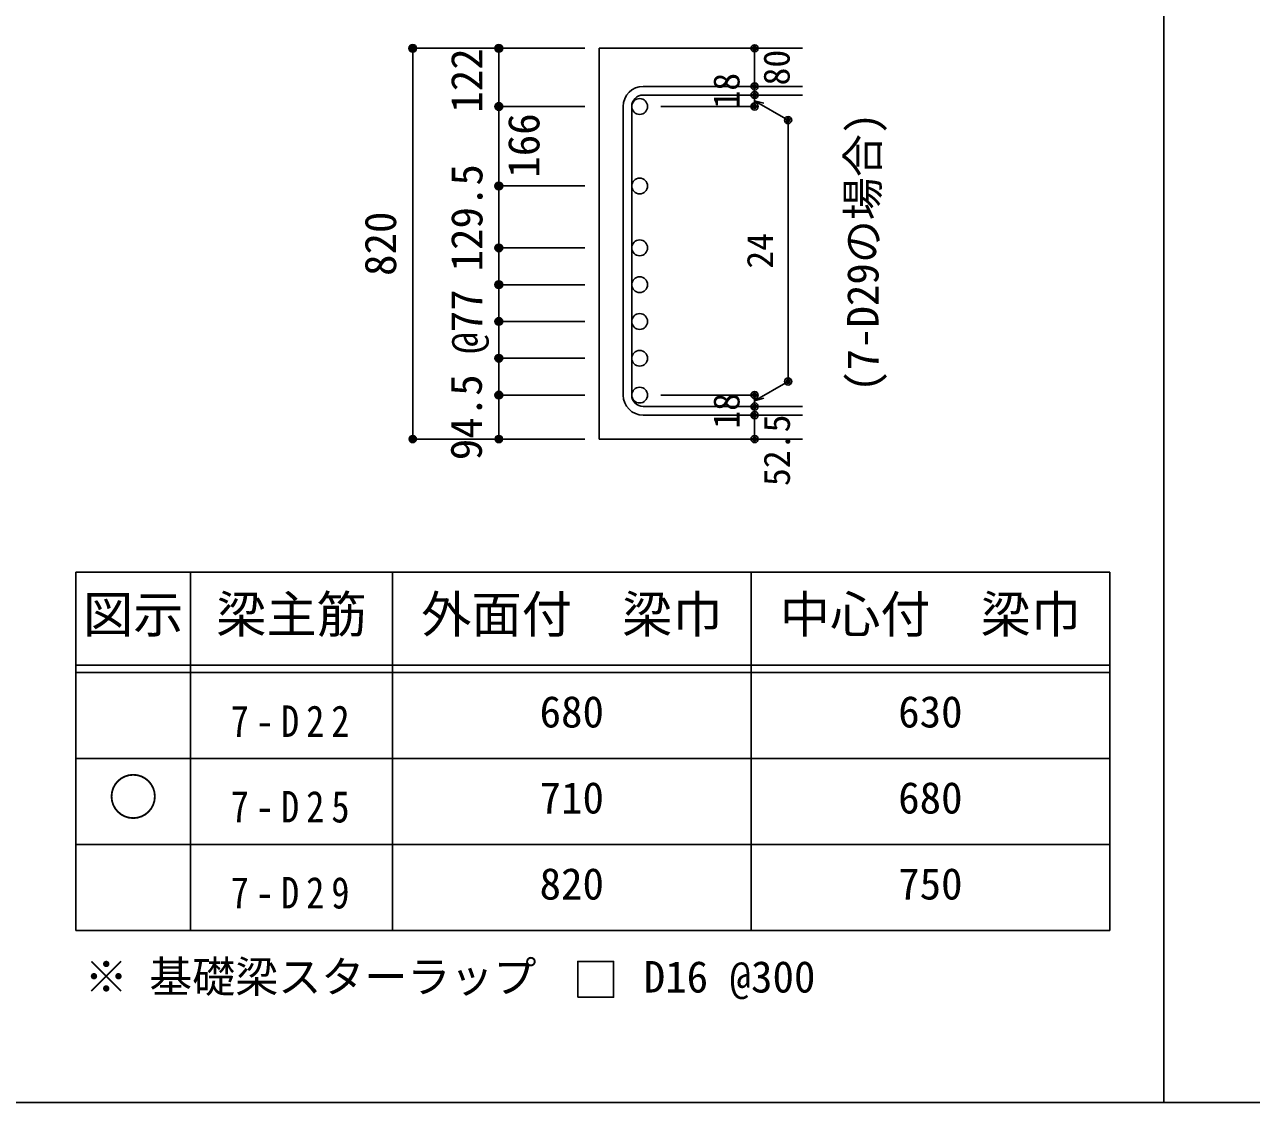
# Model space of a CAD drawing. Units: millimetres at full size, sheet at 1:30, with parts at other scales. Extents: x -5973 to 5955, y -4195 to 4201.
# Drawn here: x -3508 to -942, y -4195 to -1940 of the extents above; entities that cross this region are included whole.
import ezdxf
from ezdxf.enums import TextEntityAlignment as Align

# ---------------------------------------------------------------- set-up
doc = ezdxf.new("R2010")
doc.units = ezdxf.units.MM
doc.header["$LTSCALE"] = 30
doc.header["$PDMODE"] = 32
doc.header["$PDSIZE"] = 15
for name, color, linetype in [('0-1_躯体線', 2, 'Continuous'), ('0-5_基礎梁筋', 7, 'Continuous'), ('0-6_スタラップ筋', 7, 'Continuous'), ('0-7_文字', 4, 'Continuous'), ('0-D_寸法', 4, 'Continuous'), ('6-7_文字', 7, 'Continuous'), ('6-E_枠', 7, 'Continuous'), ('F-0_枠', 6, 'Continuous')]:
    doc.layers.add(name, color=color, linetype=linetype)
doc.styles.add('ＭＳ ゴシック', font='')
doc.styles.get('ＭＳ ゴシック').set_extended_font_data('MS Gothic')

msp = doc.modelspace()

# ---------------------------------------------------------------- linework, layer by layer
at = {"layer": '0-1_躯体線'}
for p, q in [((-1880.8, -1989.61), (-2305.8, -1989.61)), ((-2305.8, -1989.61), (-2305.8, -2807.11)), ((-1880.8, -2807.11), (-2305.8, -2807.11))]:
    msp.add_line(p, q, dxfattribs=at)
at = {"layer": '0-5_基礎梁筋', "color": 3}
for centre in [(-2221.3, -2111.3), (-2221.3, -2277.61), (-2221.3, -2407.11), (-2221.3, -2484.11), (-2221.3, -2561.11), (-2221.3, -2638.11), (-2221.3, -2715.11)]:
    msp.add_circle(centre, 16.5, dxfattribs=at)
at = {"layer": '0-6_スタラップ筋'}
for p, q in [((-2213.8, -2069.3), (-1880.8, -2069.3)), ((-2213.8, -2087.3), (-1880.8, -2087.3)), ((-2255.8, -2111.3), (-2255.8, -2715.11)), ((-2237.8, -2111.3), (-2237.8, -2715.11)), ((-2213.8, -2739.11), (-1880.8, -2739.11)), ((-2213.8, -2757.11), (-1880.8, -2757.11))]:
    msp.add_line(p, q, dxfattribs=at)
for centre, radius, start, end in [((-2213.8, -2111.3), 42, 90, 180), ((-2213.8, -2111.3), 24, 90, 180), ((-2213.8, -2715.11), 42, 180, 270), ((-2213.8, -2715.11), 24, 180, 270)]:
    msp.add_arc(centre, radius, start, end, dxfattribs=at)
at = {"layer": '0-D_寸法'}
for p, q in [((-2695.8, -1989.61), (-2515.8, -1989.61)), ((-2695.8, -1989.61), (-2515.8, -1989.61)), ((-2695.8, -2807.11), (-2695.8, -1989.61)), ((-2515.8, -1989.61), (-2335.8, -1989.61)), ((-2515.8, -1989.61), (-2335.8, -1989.61)), ((-2515.8, -1989.61), (-2515.8, -2807.11)), ((-1980.8, -2069.3), (-1980.8, -1989.61)), ((-1980.8, -1989.61), (-1980.8, -2069.3)), ((-1980.8, -2087.3), (-1980.8, -2069.3)), ((-1980.8, -2087.3), (-1980.8, -2111.3)), ((-1980.8, -2099.3), (-1910.74, -2139.75)), ((-1980.8, -2099.3), (-1961.48, -2104.48)), ((-2515.8, -2111.3), (-2335.8, -2111.3)), ((-2515.8, -2111.3), (-2335.8, -2111.3)), ((-1980.8, -2111.3), (-2176.89, -2111.3)), ((-1910.74, -2139.75), (-1910.74, -2686.66)), ((-2515.8, -2277.61), (-2335.8, -2277.61)), ((-2515.8, -2277.61), (-2335.8, -2277.61)), ((-2515.8, -2407.11), (-2335.8, -2407.11)), ((-2515.8, -2484.11), (-2335.8, -2484.11)), ((-2515.8, -2561.11), (-2335.8, -2561.11)), ((-2515.8, -2638.11), (-2335.8, -2638.11)), ((-1980.8, -2727.11), (-1910.74, -2686.66)), ((-2515.8, -2715.11), (-2335.8, -2715.11)), ((-2515.8, -2771.07), (-2515.8, -2715.11)), ((-1980.8, -2715.11), (-2176.89, -2715.11)), ((-1980.8, -2739.11), (-1980.8, -2715.11)), ((-1980.8, -2727.11), (-1961.48, -2721.93)), ((-1980.8, -2757.11), (-1980.8, -2739.11)), ((-1980.8, -2807.11), (-1980.8, -2757.11)), ((-2695.8, -2807.11), (-2515.8, -2807.11)), ((-2515.8, -2807.11), (-2335.8, -2807.11))]:
    msp.add_line(p, q, dxfattribs=at)
for centre, radius in [((-2695.8, -1989.61), 8), ((-2695.8, -1989.61), 7.2), ((-2695.8, -1989.61), 6.4), ((-2695.8, -1989.61), 5.6), ((-2695.8, -1989.61), 4.8), ((-2695.8, -1989.61), 4), ((-2695.8, -1989.61), 3.2), ((-2695.8, -1989.61), 2.4), ((-2695.8, -1989.61), 1.6), ((-2695.8, -1989.61), 0.8), ((-2515.8, -1989.61), 8), ((-2515.8, -1989.61), 7.2), ((-2515.8, -1989.61), 6.4), ((-2515.8, -1989.61), 5.6), ((-2515.8, -1989.61), 4.8), ((-2515.8, -1989.61), 4), ((-2515.8, -1989.61), 3.2), ((-2515.8, -1989.61), 2.4), ((-2515.8, -1989.61), 1.6), ((-2515.8, -1989.61), 0.8), ((-1980.8, -1989.61), 4), ((-1980.8, -1989.61), 3.6), ((-1980.8, -1989.61), 3.2), ((-1980.8, -1989.61), 2.8), ((-1980.8, -1989.61), 2.4), ((-1980.8, -1989.61), 2), ((-1980.8, -1989.61), 1.6), ((-1980.8, -1989.61), 1.2), ((-1980.8, -1989.61), 0.8), ((-1980.8, -1989.61), 0.4), ((-1980.8, -2069.3), 4), ((-1980.8, -2069.3), 3.6), ((-1980.8, -2069.3), 3.2), ((-1980.8, -2069.3), 2.8), ((-1980.8, -2069.3), 2.4), ((-1980.8, -2069.3), 2), ((-1980.8, -2069.3), 1.6), ((-1980.8, -2069.3), 1.2), ((-1980.8, -2069.3), 0.8), ((-1980.8, -2069.3), 0.4), ((-2515.8, -2111.3), 8), ((-2515.8, -2111.3), 7.2), ((-1980.8, -2087.3), 4), ((-1980.8, -2087.3), 3.6), ((-1980.8, -2087.3), 3.2), ((-1980.8, -2087.3), 2.8), ((-1980.8, -2087.3), 2.4), ((-1980.8, -2087.3), 2), ((-1980.8, -2087.3), 1.6), ((-1980.8, -2087.3), 1.2), ((-1980.8, -2087.3), 0.8), ((-1980.8, -2087.3), 0.4), ((-2515.8, -2111.3), 6.4), ((-2515.8, -2111.3), 5.6), ((-2515.8, -2111.3), 4.8), ((-2515.8, -2111.3), 4), ((-2515.8, -2111.3), 3.2), ((-2515.8, -2111.3), 2.4), ((-2515.8, -2111.3), 1.6), ((-2515.8, -2111.3), 0.8), ((-1980.8, -2111.3), 4), ((-1980.8, -2111.3), 3.6), ((-1980.8, -2111.3), 3.2), ((-1980.8, -2111.3), 2.8), ((-1980.8, -2111.3), 2.4), ((-1980.8, -2111.3), 2), ((-1980.8, -2111.3), 1.6), ((-1980.8, -2111.3), 1.2), ((-1980.8, -2111.3), 0.8), ((-1980.8, -2111.3), 0.4), ((-1910.74, -2139.75), 4), ((-1910.74, -2139.75), 3.6), ((-1910.74, -2139.75), 3.2), ((-1910.74, -2139.75), 2.8), ((-1910.74, -2139.75), 2.4), ((-1910.74, -2139.75), 2), ((-1910.74, -2139.75), 1.6), ((-1910.74, -2139.75), 1.2), ((-1910.74, -2139.75), 0.8), ((-1910.74, -2139.75), 0.4), ((-2515.8, -2277.61), 8), ((-2515.8, -2277.61), 7.2), ((-2515.8, -2277.61), 6.4), ((-2515.8, -2277.61), 5.6), ((-2515.8, -2277.61), 4.8), ((-2515.8, -2277.61), 4), ((-2515.8, -2277.61), 3.2), ((-2515.8, -2277.61), 2.4), ((-2515.8, -2277.61), 1.6), ((-2515.8, -2277.61), 0.8), ((-2515.8, -2407.11), 8), ((-2515.8, -2407.11), 7.2), ((-2515.8, -2407.11), 6.4), ((-2515.8, -2407.11), 5.6), ((-2515.8, -2407.11), 4.8), ((-2515.8, -2407.11), 4), ((-2515.8, -2407.11), 3.2), ((-2515.8, -2407.11), 2.4), ((-2515.8, -2407.11), 1.6), ((-2515.8, -2407.11), 0.8), ((-2515.8, -2484.11), 8), ((-2515.8, -2484.11), 7.2), ((-2515.8, -2484.11), 6.4), ((-2515.8, -2484.11), 5.6), ((-2515.8, -2484.11), 4.8), ((-2515.8, -2484.11), 4), ((-2515.8, -2484.11), 3.2), ((-2515.8, -2484.11), 2.4), ((-2515.8, -2484.11), 1.6), ((-2515.8, -2484.11), 0.8), ((-2515.8, -2561.11), 8), ((-2515.8, -2561.11), 7.2), ((-2515.8, -2561.11), 6.4), ((-2515.8, -2561.11), 5.6), ((-2515.8, -2561.11), 4.8), ((-2515.8, -2561.11), 4), ((-2515.8, -2561.11), 3.2), ((-2515.8, -2561.11), 2.4), ((-2515.8, -2561.11), 1.6), ((-2515.8, -2561.11), 0.8), ((-2515.8, -2638.11), 8), ((-2515.8, -2638.11), 7.2), ((-2515.8, -2638.11), 6.4), ((-2515.8, -2638.11), 5.6), ((-2515.8, -2638.11), 4.8), ((-2515.8, -2638.11), 4), ((-2515.8, -2638.11), 3.2), ((-2515.8, -2638.11), 2.4), ((-2515.8, -2638.11), 1.6), ((-2515.8, -2638.11), 0.8), ((-1910.74, -2686.66), 4), ((-1910.74, -2686.66), 3.6), ((-1910.74, -2686.66), 3.2), ((-1910.74, -2686.66), 2.8), ((-1910.74, -2686.66), 2.4), ((-1910.74, -2686.66), 2), ((-1910.74, -2686.66), 1.6), ((-1910.74, -2686.66), 1.2), ((-1910.74, -2686.66), 0.8), ((-1910.74, -2686.66), 0.4), ((-2515.8, -2715.11), 8), ((-2515.8, -2715.11), 7.2), ((-2515.8, -2715.11), 6.4), ((-2515.8, -2715.11), 5.6), ((-2515.8, -2715.11), 4.8), ((-2515.8, -2715.11), 4), ((-2515.8, -2715.11), 3.2), ((-2515.8, -2715.11), 2.4), ((-2515.8, -2715.11), 1.6), ((-2515.8, -2715.11), 0.8), ((-1980.8, -2715.11), 4), ((-1980.8, -2715.11), 3.6), ((-1980.8, -2715.11), 3.2), ((-1980.8, -2715.11), 2.8), ((-1980.8, -2715.11), 2.4), ((-1980.8, -2715.11), 2), ((-1980.8, -2715.11), 1.6), ((-1980.8, -2715.11), 1.2), ((-1980.8, -2715.11), 0.8), ((-1980.8, -2715.11), 0.4), ((-1980.8, -2739.11), 4), ((-1980.8, -2739.11), 3.6), ((-1980.8, -2739.11), 3.2), ((-1980.8, -2739.11), 2.8), ((-1980.8, -2739.11), 2.4), ((-1980.8, -2739.11), 2), ((-1980.8, -2739.11), 1.6), ((-1980.8, -2739.11), 1.2), ((-1980.8, -2739.11), 0.8), ((-1980.8, -2739.11), 0.4), ((-1980.8, -2757.11), 4), ((-1980.8, -2757.11), 3.6), ((-1980.8, -2757.11), 3.2), ((-1980.8, -2757.11), 2.8), ((-1980.8, -2757.11), 2.4), ((-1980.8, -2757.11), 2), ((-1980.8, -2757.11), 1.6), ((-1980.8, -2757.11), 1.2), ((-1980.8, -2757.11), 0.8), ((-1980.8, -2757.11), 0.4), ((-2695.8, -2807.11), 7.2), ((-2695.8, -2807.11), 6.4), ((-2695.8, -2807.11), 5.6), ((-2695.8, -2807.11), 4.8), ((-2695.8, -2807.11), 4), ((-2695.8, -2807.11), 3.2), ((-2695.8, -2807.11), 2.4), ((-2695.8, -2807.11), 1.6), ((-2695.8, -2807.11), 0.8), ((-2515.8, -2807.11), 7.2), ((-2515.8, -2807.11), 6.4), ((-2515.8, -2807.11), 5.6), ((-2515.8, -2807.11), 4.8), ((-2515.8, -2807.11), 4), ((-2515.8, -2807.11), 3.2), ((-2515.8, -2807.11), 2.4), ((-2515.8, -2807.11), 1.6), ((-2515.8, -2807.11), 0.8), ((-1980.8, -2807.11), 4), ((-1980.8, -2807.11), 3.6), ((-1980.8, -2807.11), 3.2), ((-1980.8, -2807.11), 2.8), ((-1980.8, -2807.11), 2.4), ((-1980.8, -2807.11), 2), ((-1980.8, -2807.11), 1.6), ((-1980.8, -2807.11), 1.2), ((-1980.8, -2807.11), 0.8), ((-1980.8, -2807.11), 0.4)]:
    msp.add_circle(centre, radius, dxfattribs=at)
at = {"layer": '0-D_寸法', "color": 7}
for p in [(-2695.8, -1989.61), (-2695.8, -1989.61), (-2515.8, -1989.61), (-1980.8, -1989.61), (-1980.8, -2069.3), (-2515.8, -2111.3), (-1980.8, -2087.3), (-1980.8, -2111.3), (-1910.74, -2139.75), (-2515.8, -2277.61), (-2515.8, -2407.11), (-2515.8, -2407.11), (-2515.8, -2484.11), (-2515.8, -2484.11), (-2515.8, -2561.11), (-2515.8, -2561.11), (-2515.8, -2638.11), (-2515.8, -2638.11), (-1910.74, -2686.66), (-1910.74, -2686.66), (-2515.8, -2715.11), (-2515.8, -2715.11), (-1980.8, -2715.11), (-1980.8, -2715.11), (-1980.8, -2739.11), (-1980.8, -2757.11), (-2695.8, -2807.11), (-2695.8, -2807.11), (-2515.8, -2807.11), (-1980.8, -2807.11)]:
    msp.add_point(p, dxfattribs=at)
at = {"layer": '6-7_文字'}
msp.add_lwpolyline([(-2350.71, -3975.13), (-2275.71, -3975.13), (-2275.71, -3900.13), (-2350.71, -3900.13)], close=True, dxfattribs=at)
at = {"layer": '6-E_枠', "color": 3}
for p, q in [((-3400.52, -3085.43), (-3400.52, -3835.43)), ((-3400.52, -3085.43), (-1238, -3085.43)), ((-1238, -3085.43), (-1238, -3835.43)), ((-3400.52, -3835.43), (-1238, -3835.43))]:
    msp.add_line(p, q, dxfattribs=at)
at = {"layer": '6-E_枠'}
for p, q in [((-3160.52, -3085.43), (-3160.52, -3835.43)), ((-2738, -3085.43), (-2738, -3835.43)), ((-1988, -3085.43), (-1988, -3835.43)), ((-3400.52, -3280.43), (-1238, -3280.43)), ((-3400.52, -3295.43), (-1238, -3295.43)), ((-3400.52, -3475.43), (-1238, -3475.43)), ((-3400.52, -3655.43), (-1238, -3655.43))]:
    msp.add_line(p, q, dxfattribs=at)
at = {"layer": 'F-0_枠', "color": 2}
msp.add_line((-1124.64, 4201.15), (-1124.64, -4195.24), dxfattribs=at)
at = {"layer": 'F-0_枠'}
msp.add_lwpolyline([(5954.1, -4195.24), (590.94, -4195.24), (-5972.88, -4195.24)], dxfattribs=at)

# ---------------------------------------------------------------- texts
at = {"layer": '0-7_文字', "color": 7, "style": 'ＭＳ ゴシック'}
msp.add_text('(7-D29の場合)', height=65.98, rotation=90, dxfattribs=at).set_placement((-1701.8, -2708.49), align=Align.BOTTOM_LEFT)
at = {"layer": '0-D_寸法', "style": 'ＭＳ ゴシック'}
for s, height, p in [('122', 65.98, (-2530.33, -2124.17)), ('80', 54.99, (-1890.94, -2067.39)), ('18', 54.99, (-1995.8, -2115.8)), ('166', 65.98, (-2411.05, -2260.25)), ('129.5', 65.98, (-2530.24, -2456.34)), ('820', 65.98, (-2710.8, -2465.86)), ('24', 54.99, (-1925.74, -2450.71)), ('@77', 65.98, (-2530.8, -2628.61)), ('94.5', 65.98, (-2531.49, -2851.4)), ('18', 54.99, (-1995.8, -2785.61)), ('52.5', 54.99, (-1890.48, -2905.51))]:
    msp.add_text(s, height=height, rotation=90, dxfattribs=at).set_placement(p, align=Align.BOTTOM_LEFT)
at = {"layer": '6-7_文字', "color": 2, "style": 'ＭＳ ゴシック'}
for s, p in [('図示', (-3385.52, -3235.43)), ('梁主筋', (-3106.76, -3235.43)), ('外面付\u3000梁巾', (-2678, -3235.43)), ('中心付\u3000梁巾', (-1928, -3235.43)), ('○', (-3333.02, -3617.93))]:
    msp.add_text(s, height=76.98, dxfattribs=at).set_placement(p, align=Align.BOTTOM_LEFT)
at = {"layer": '6-7_文字', "style": 'ＭＳ ゴシック'}
for s, p in [('680', (-2430.5, -3430.43)), ('630', (-1680.5, -3430.43)), ('710', (-2430.5, -3610.43)), ('680', (-1680.5, -3610.43)), ('820', (-2430.5, -3790.43)), ('750', (-1680.5, -3790.43)), ('※ 基礎梁スターラップ     D16 @300', (-3381.96, -3985.01))]:
    msp.add_text(s, height=65.98, dxfattribs=at).set_placement(p, align=Align.BOTTOM_LEFT)
at = {"layer": '6-7_文字', "char_height": 65.98, "attachment_point": 7, "style": 'ＭＳ ゴシック'}
for s, insert in [('\\T1.38;\\W0.85;7-D22', (-3076.76, -3430.43)), ('\\T1.38;\\W0.85;7-D25', (-3076.76, -3610.43)), ('\\T1.38;\\W0.85;7-D29', (-3076.76, -3790.43))]:
    msp.add_mtext(s, dxfattribs=dict(at, insert=insert))

doc.saveas('drawing.dxf')
